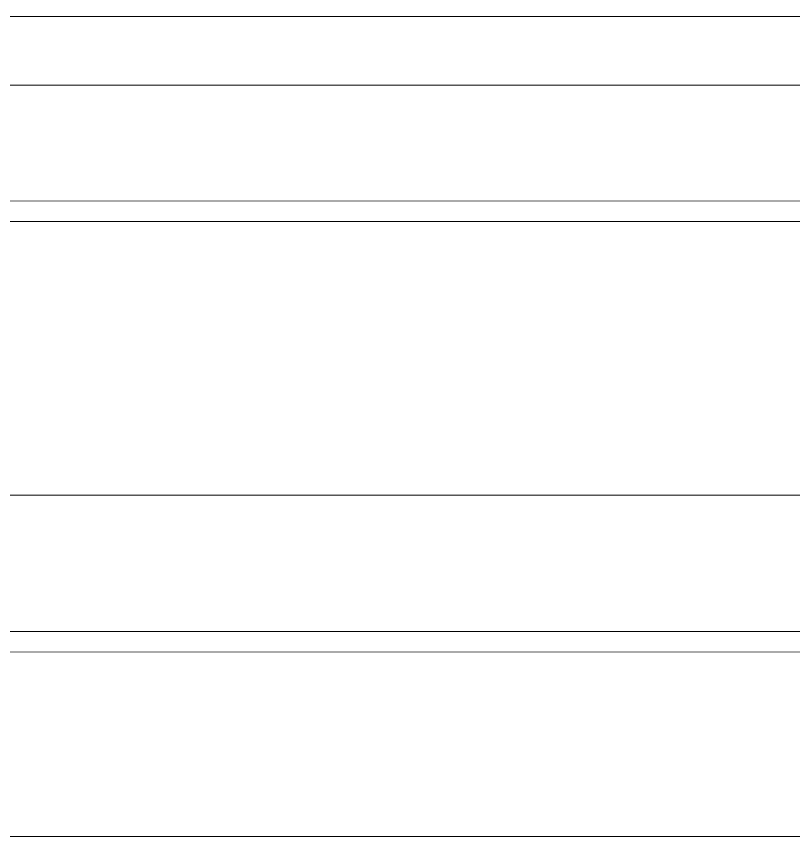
# Model space of a CAD drawing. Header units: millimetres. Extents: x -159872 to 386485, y -250577 to 158966.
# Drawn here: x 368383.2 to 368440.1, y 13198.4 to 13258.4 of the extents above; entities that cross this region are included whole.
import ezdxf

# ---------------------------------------------------------------- set-up
doc = ezdxf.new("R2010")
doc.units = ezdxf.units.MM
doc.layers.add('LDS-equipment-kitchen equipment', color=3, linetype='Continuous', lineweight=13)
doc.layers.add('WS-Fabs', color=252, linetype='Continuous', lineweight=13)

# ---------------------------------------------------------------- blocks, each defined once
blk = doc.blocks.new('Group-326')
at = {"layer": 'LDS-equipment-kitchen equipment', "color": 7, "lineweight": 5, "flags": 128}
blk.add_lwpolyline([(307567.773, 49680.918), (307567.773, 49710.919), (308332.791, 49710.914), (308332.791, 49680.918), (307567.773, 49680.918)], close=True, dxfattribs=at)
blk = doc.blocks.new('A$C7a11c87d')
at = {"layer": 'WS-Fabs', "color": 7, "lineweight": 5}
for points in [[(5271.614, 350.025, 0), (5271.595, 20.025, 0)], [(5286.594, 15.024, 0), (5286.614, 350.024, 0)], [(5286.614, 350.024, 0), (5285.114, 350.024, 0), (5285.094, 15.024, 0), (5286.594, 15.024, 0), (5286.614, 350.024, 0)], [(5316.614, 350.023, 0), (5318.114, 350.023, 0), (5318.094, 15.023, 0), (5316.594, 15.023, 0), (5316.614, 350.023, 0)], [(5331.614, 350.022, 0), (5331.595, 20.022, 0)], [(5316.594, 15.023, 0), (5316.614, 350.023, 0)]]:
    blk.add_polyline3d(points, dxfattribs=at)
blk = doc.blocks.new('Group-338')
at = {"layer": 'LDS-equipment-kitchen equipment'}
blk.add_blockref('Group-326', (0, 0), dxfattribs=at)
at = {"layer": 'LDS-equipment-kitchen equipment', "rotation": 89.9999999946682}
blk.add_blockref('A$C7a11c87d', (307867.854, 44384.333), dxfattribs=at)

msp = doc.modelspace()

# ---------------------------------------------------------------- block references
at = {"layer": 'LDS-equipment-kitchen equipment', "color": 7}
msp.add_blockref('Group-338', (60673.51323, -36457.51522), dxfattribs=at)

doc.saveas('drawing.dxf')
